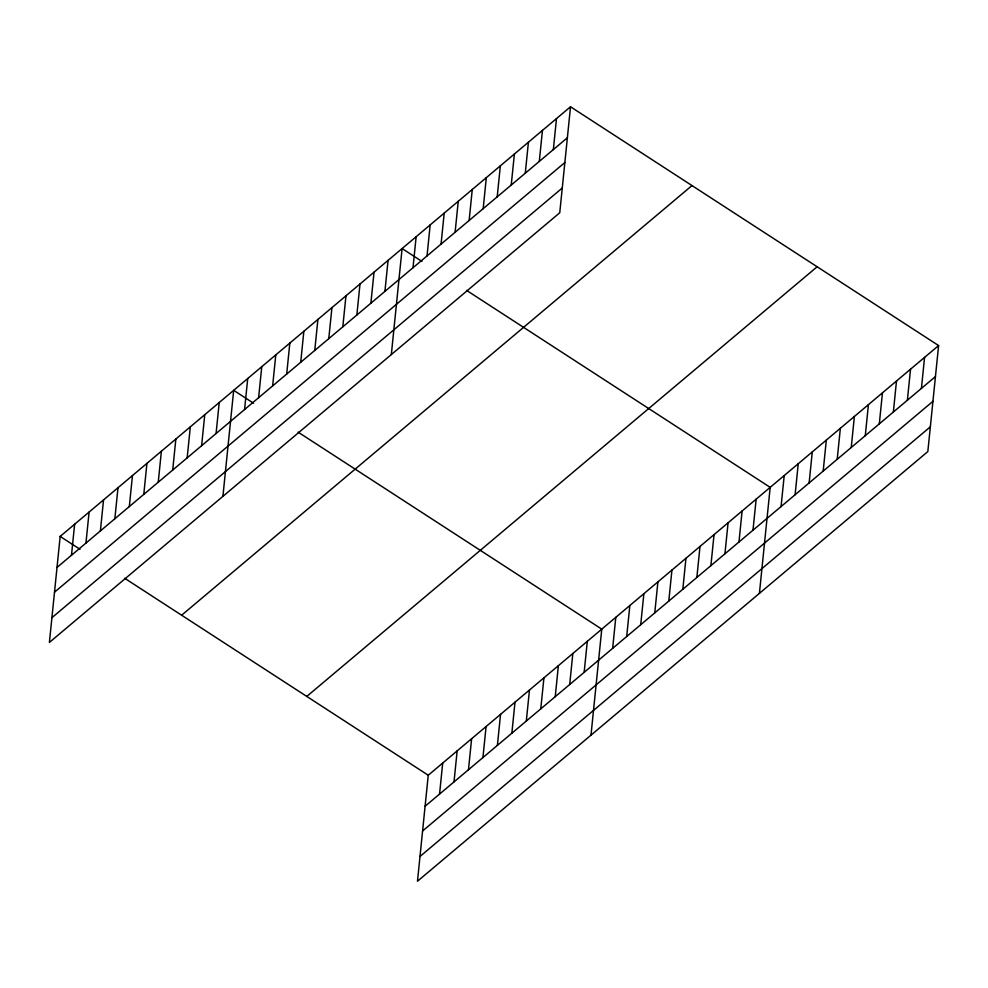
<?xml version="1.0" encoding="UTF-8"?>
<svg xmlns="http://www.w3.org/2000/svg" width="988" height="988" viewBox="0 0 988 988"><rect width="100%" height="100%" fill="white"/><g stroke="black" fill="none" stroke-linecap="round" stroke-linejoin="round"><path stroke-width="1.48" d="M570.521 106.766L60.169 536.422L49.4 642.435L559.751 212.766L570.521 106.766L938.6 345.565L927.831 451.578L417.479 881.234L428.249 775.234L938.6 345.565M71.482 555.256L74.631 524.245M85.944 543.091L89.093 512.08M100.393 530.914L103.542 499.903M114.855 518.737L118.004 487.726M129.317 506.572L132.466 475.561M143.779 494.395L146.928 463.384M158.241 482.218L161.39 451.207M172.702 470.041L175.852 439.03M187.164 457.876L190.314 426.865M201.614 445.699L204.763 414.688M216.076 433.522L219.225 402.511M222.918 496.346L233.687 390.334L253.521 403.203M244.567 409.538L247.729 378.528M258.609 397.719L261.758 366.709M272.639 385.9L275.788 354.89M286.681 374.094L289.83 343.083M300.71 362.275L303.859 331.264M314.752 350.456L317.901 319.445M328.782 338.637L331.931 307.626M342.811 326.83L345.961 295.82M356.853 315.011L360.003 284.001M370.883 303.193L374.032 272.182M384.925 291.374L388.074 260.363M391.334 354.556L402.104 248.556L421.938 261.412M412.996 267.748L416.146 236.737M427.026 255.929L430.175 224.918M441.056 244.122L444.205 213.099M455.098 232.304L458.247 201.293M469.127 220.485L472.276 189.474M483.169 208.666L486.318 177.655M497.199 196.859L500.348 165.848M439.549 794.068L442.71 763.057M511.228 185.04L514.39 154.029M454.011 781.891L457.16 750.88M525.27 173.221L528.419 142.21M468.473 769.726L471.622 738.715M539.3 161.402L542.449 130.391M482.934 757.549L486.084 726.538M553.342 149.596L556.491 118.585M497.396 745.372L500.546 714.361M511.858 733.195L515.007 702.184M526.32 721.03L529.469 690.019M540.769 708.853L543.931 677.842M555.231 696.676L558.381 665.665M569.693 684.511L572.842 653.5M584.155 672.334L587.304 641.323M590.997 735.146L601.766 629.146L298.141 432.151M612.646 648.338L615.796 617.327M626.688 636.531L629.838 605.521M640.718 624.712L643.867 593.702M654.76 612.893L657.909 581.883M668.79 601.075L671.939 570.064M682.819 589.268L685.968 558.257M696.861 577.449L700.01 546.438M710.891 565.63L714.04 534.619M724.933 553.823L728.082 522.8M738.962 542.004L742.111 510.994M752.992 530.186L756.153 499.175M759.414 593.368L770.183 487.356L466.558 290.373M781.063 506.56L784.213 475.549M795.105 494.741L798.255 463.73M809.135 482.922L812.284 451.911M823.177 471.103L826.326 440.092M837.207 459.296L840.356 428.286M851.236 447.478L854.385 416.467M865.278 435.659L868.427 404.648M879.308 423.852L882.457 392.829M893.35 412.033L896.499 381.022M907.379 400.214L910.528 369.203M921.421 388.395L924.57 357.384M57.02 567.433L567.371 137.777M54.501 592.183L564.864 162.526M51.919 617.685L562.271 188.016M181.631 615.228L691.983 185.571M306.774 696.429L817.138 266.76M425.099 806.245L935.451 376.589M422.58 830.994L932.931 401.326M419.986 856.485L930.35 426.828M60.169 536.422L80.003 549.291M124.624 578.239L428.249 775.234"/></g></svg>
